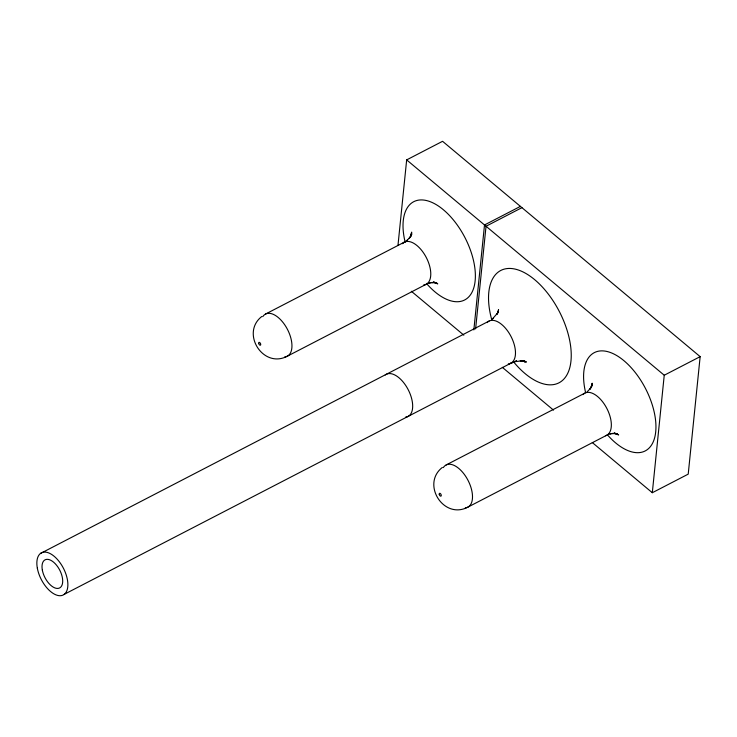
<?xml version="1.0" encoding="UTF-8"?>
<svg xmlns="http://www.w3.org/2000/svg" width="737" height="737" viewBox="0 0 737 737"><rect width="100%" height="100%" fill="white"/><g stroke="black" fill="none" stroke-linecap="round" stroke-linejoin="round"><path stroke-width="1.11" d="M397.971 245.439L406.667 159.892L442.568 141.301L700.15 356.644L688.22 474.131L652.309 492.721L592.318 442.568M473.845 329.909L484.504 224.969L520.414 206.378M475.605 328.905L486.033 226.25L521.934 207.659M652.309 492.721L664.24 375.234L406.667 159.892M498.203 312.018L498.553 309.632L497.53 313.372L498.166 311.677L496.756 314.524L497.503 313.124L492.215 319.222L493.191 318.31M591.332 387.496L592.17 383.222L590.908 387.966L592.29 384.917L589.692 389.422L590.586 388.224L587.048 391.927M410.776 236.559L411.679 232.118L410.408 236.881L411.882 233.749L409.265 238.281L410.15 237.157L406.603 240.87L407.552 240.022L403.36 242.805M261.764 316.514C240.409 333.124 263.127 369.044 287.273 356.22L426.106 284.335M442.32 467.451C420.965 484.071 443.674 519.981 467.829 507.157L606.652 435.281M265.615 314.008L404.438 242.123M40.443 553.478L489.138 321.028M446.161 464.946L584.994 393.061M664.24 375.234L700.15 356.644M64.266 594.317L510.805 363.249L516.536 361.019L515.31 361.489M509.599 363.709L516.536 361.019M610.024 433.964L611.24 433.503M429.468 283.026L430.648 282.584M428.151 283.257L433.209 282.511L431.698 282.511L436.848 282.99L433.255 282.17L437.769 283.846L433.771 281.893M513.984 361.72L521.971 360.881L520.248 360.614L525.195 361.379L521.437 360.531M608.753 434.194L613.81 433.439L612.364 433.457L617.532 433.936L614.087 433.209L618.647 434.904L614.492 432.932M522.404 360.808L526.402 361.996L524.329 361.379M523.233 360.927L525.02 361.987L522.809 360.54M411.347 291.272L463.822 335.142M502.33 367.339L553.496 410.113M402.411 243.698A23.722 12.418 62.6 0 1 426.382 257.692A23.722 12.418 62.6 0 1 423.591 285.026M426.428 283.404A55.321 28.946 62.6 0 0 435.033 291.935A55.321 28.946 62.6 0 0 475.135 280.871A55.321 28.946 62.6 0 0 435.023 203.946A55.321 28.946 62.6 0 0 405.175 242.27M262.777 316.652A23.722 12.418 62.6 0 1 286.997 328.518A23.722 12.418 62.6 0 1 284.768 356.911M385.248 374.949A23.722 12.418 62.6 0 1 408.814 390.914A23.722 12.418 62.6 0 1 405.479 417.17M487.111 322.603A23.722 12.418 62.6 0 1 511.082 336.597A23.722 12.418 62.6 0 1 508.29 363.94M491.763 319.794A63.262 33.101 62.6 0 1 524.449 272.672A63.262 33.101 62.6 0 1 570.88 361.803A63.262 33.101 62.6 0 1 513.855 362.199M582.958 394.636A23.722 12.418 62.6 0 1 606.367 407.543A23.722 12.418 62.6 0 1 605.455 435.742M607.334 434.747A55.321 28.946 62.6 0 0 654.963 436.451A55.321 28.946 62.6 0 0 623.953 360.706A55.321 28.946 62.6 0 0 583.815 371.724A55.321 28.946 62.6 0 0 585.519 392.195M443.324 467.59A23.722 12.418 62.6 0 1 467.553 479.465A23.722 12.418 62.6 0 1 465.314 507.848M258.696 343.405A1.575 0.82 62.6 0 0 260.401 345.192A1.575 0.82 62.6 0 0 259.977 342.779A1.575 0.82 62.6 0 0 258.696 343.405M37.329 568.163A23.722 12.418 62.6 0 0 63.189 595.008A23.722 12.418 62.6 0 0 56.556 558.526A23.722 12.418 62.6 0 0 37.329 568.163M42.331 570.069A15.818 8.273 62.6 0 0 59.577 587.969A15.818 8.273 62.6 0 0 55.155 563.648A15.818 8.273 62.6 0 0 42.331 570.069M439.243 494.343A1.575 0.82 62.6 0 0 440.956 496.139A1.575 0.82 62.6 0 0 440.523 493.716A1.575 0.82 62.6 0 0 439.243 494.343"/></g></svg>
